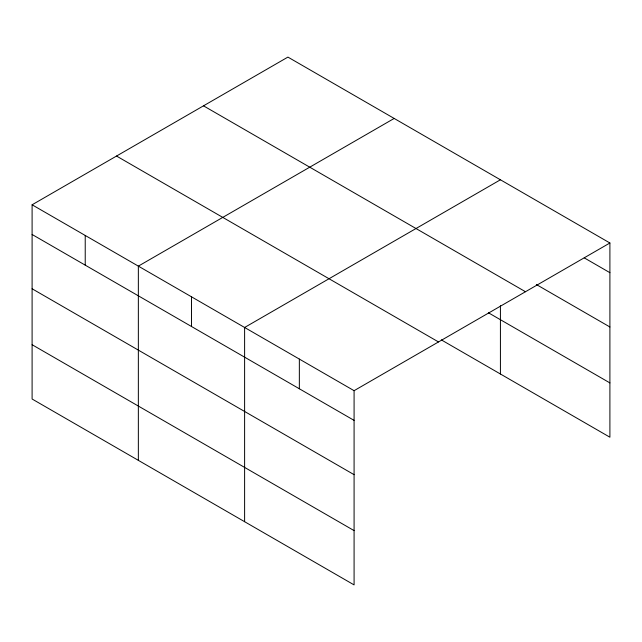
<?xml version="1.0" encoding="UTF-8"?>
<svg xmlns="http://www.w3.org/2000/svg" width="642" height="642" viewBox="0 0 642 642"><rect width="100%" height="100%" fill="white"/><g stroke="black" fill="none" stroke-linecap="round" stroke-linejoin="round"><path stroke-width="0.96" d="M32.1 204.79L354.087 390.681L354.087 584.902L32.1 399.011L32.1 204.79L287.913 57.098L609.9 242.989L609.9 437.21L441.303 339.867M394.172 118.441L138.351 266.133L138.351 460.354M500.423 179.784L244.61 327.484L244.61 521.697M354.087 390.681L609.9 242.989M584.244 257.867L609.9 272.681M536.343 284.51L609.9 326.979M203.498 105.834L525.477 291.733M488.426 312.782L609.9 382.913M116.523 156.046L438.502 341.945M32.1 234.474L354.087 420.374M32.1 288.772L354.087 474.671M32.1 344.714L354.087 530.613M500.423 305.728L500.423 374.005M299.349 359.087L299.349 388.771M191.485 296.805L191.485 326.497M85.225 235.462L85.225 265.154"/></g></svg>
